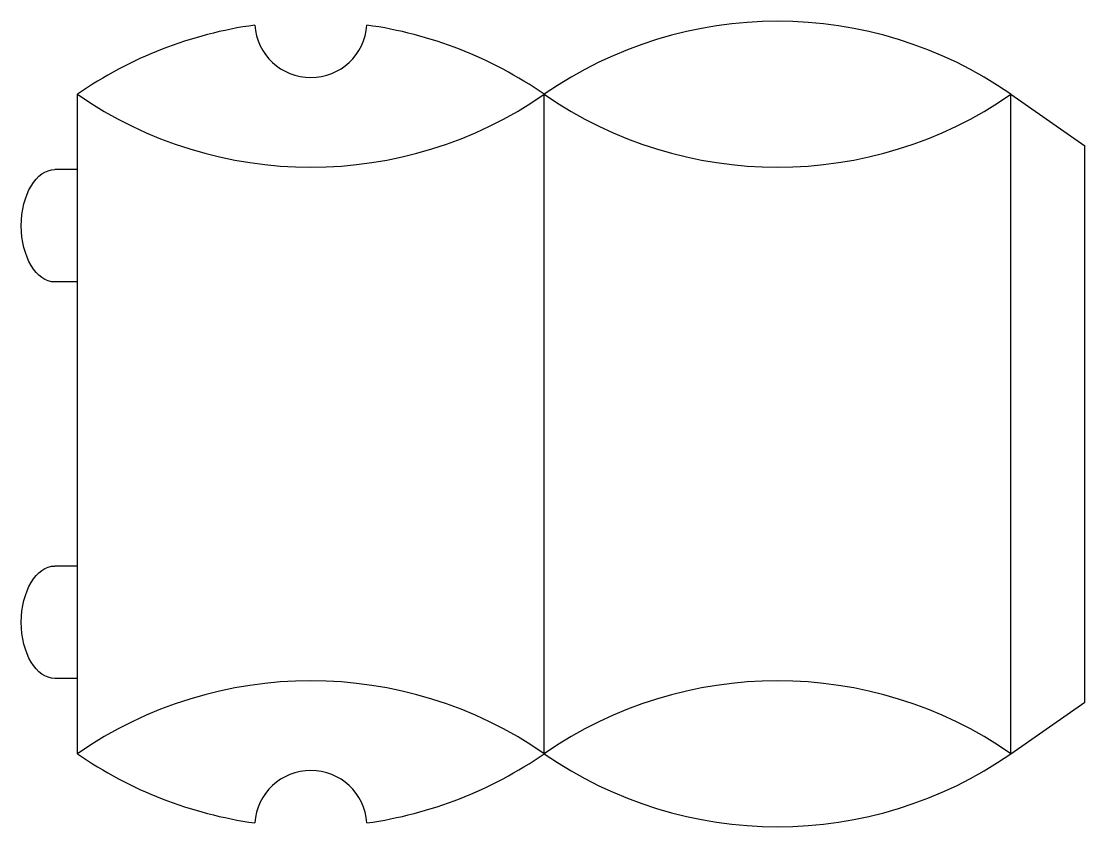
# Model space of a CAD drawing. Header units: inches. Extents: x -5 to 137, y -1 to 107.
import ezdxf

# ---------------------------------------------------------------- set-up
doc = ezdxf.new("R2010")
doc.units = ezdxf.units.IN
doc.header["$MEASUREMENT"] = 0

msp = doc.modelspace()

# ---------------------------------------------------------------- linework, layer by layer
for p, q in [((2.39, 84.16), (2.39, 97.2)), ((126.97, 97.2), (136.81, 90.32)), ((2.39, 87.16), (-0.61, 87.16)), ((126.97, 72.16), (126.97, 87.16)), ((2.39, 31.26), (2.39, 75.16)), ((2.39, 72.16), (-0.61, 72.16)), ((2.39, 34.26), (-0.61, 34.26)), ((126.97, 19.26), (126.97, 34.26)), ((2.39, 9.22), (2.39, 22.26)), ((2.39, 19.26), (-0.61, 19.26)), ((126.97, 9.22), (136.81, 16.1))]:
    msp.add_line(p, q)
at = {"color": 5}
for p, q in [((64.68, 9.22), (64.68, 97.2)), ((126.97, 87.16), (126.97, 97.2)), ((2.39, 75.16), (2.39, 84.16)), ((126.97, 34.26), (126.97, 72.16)), ((2.39, 22.26), (2.39, 31.26)), ((126.97, 9.22), (126.97, 19.26))]:
    msp.add_line(p, q, dxfattribs=at)
at = {"color": 7}
msp.add_line((136.81, 16.1), (136.81, 90.32), dxfattribs=at)
for centre, radius, start, end in [((95.82, 52.26), 54.68, 55.2812, 124.7188), ((33.53, 52.26), 54.68, 97.8646, 124.7188), ((33.53, 106.94), 7.5, 183.9323, 356.0677), ((33.53, 52.26), 54.68, 55.2812, 82.1354), ((33.53, 54.16), 54.68, 235.2812, 262.1354), ((33.53, 54.16), 54.68, 277.8646, 304.7188), ((95.82, 54.16), 54.68, 235.2812, 304.7188), ((33.53, -0.52), 7.5, 3.9323, 176.0677)]:
    msp.add_arc(centre, radius, start, end)
at = {"color": 5}
for centre, start, end in [((33.53, 142.15), 235.2812, 304.7188), ((95.82, 142.15), 235.2812, 304.7188), ((33.53, -35.73), 55.2812, 124.7188), ((95.82, -35.73), 55.2812, 124.7188)]:
    msp.add_arc(centre, 54.68, start, end, dxfattribs=at)
at = {"extrusion": (0, 0, -1)}
for centre in [(-0.61, 79.66), (-0.61, 26.76)]:
    msp.add_ellipse(centre, major_axis=(0, 7.5), ratio=0.6, start_param=3.141593, end_param=6.283185, dxfattribs=at)

doc.saveas('drawing.dxf')
